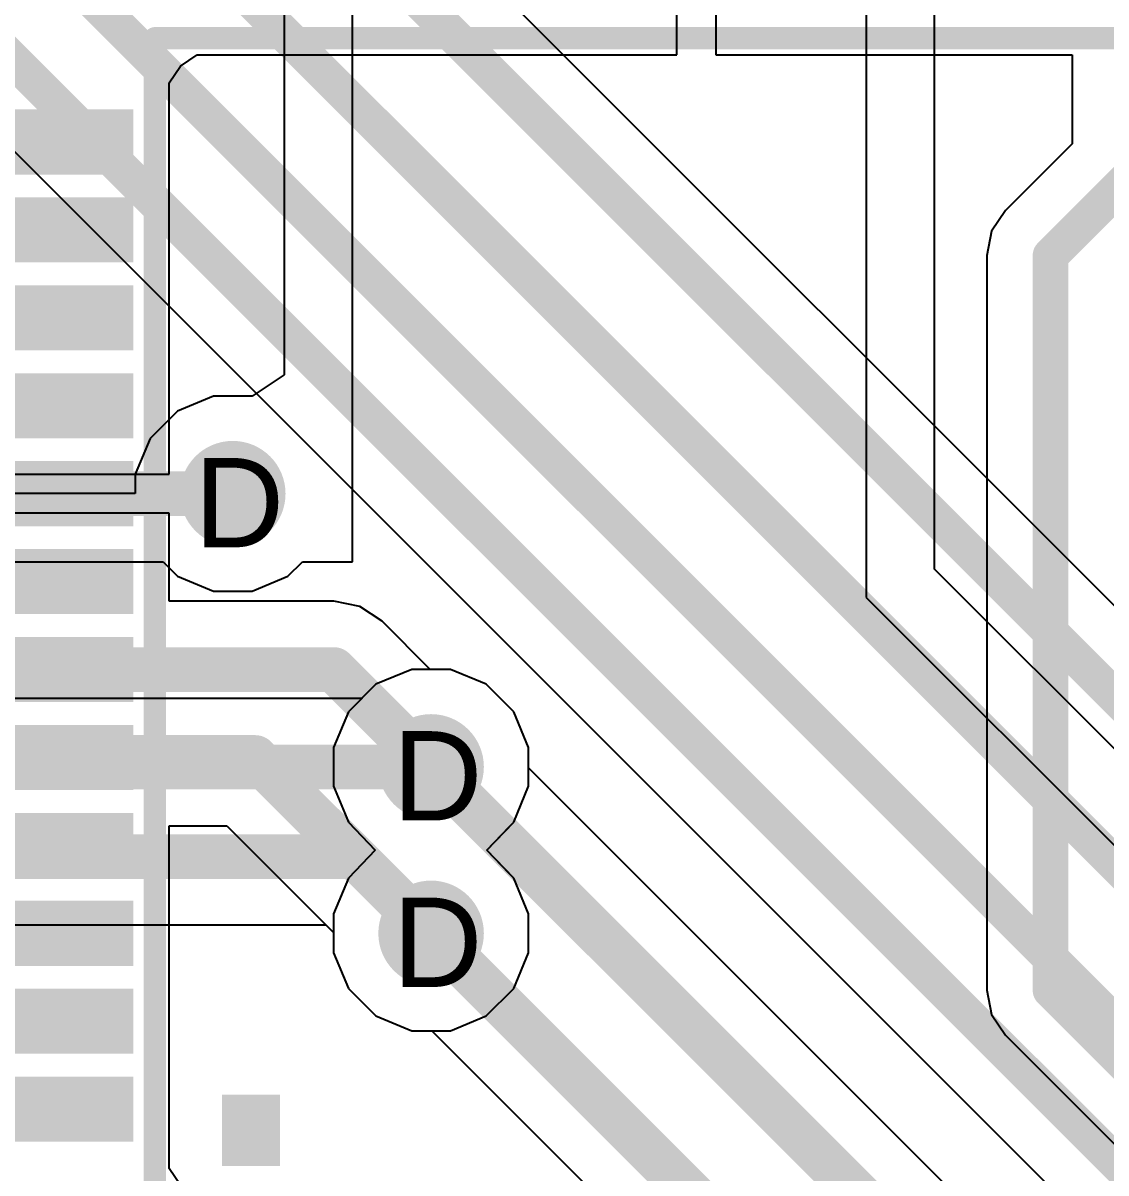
# Model space of a CAD drawing. Header units: inches. Extents: x -11 to 5428, y 0 to 5423.
# Drawn here: x 280.45 to 286.61, y 45.01 to 51.55 of the extents above; entities that cross this region are included whole.
import ezdxf

# ---------------------------------------------------------------- set-up
doc = ezdxf.new("R2010")
doc.units = ezdxf.units.IN
for name, color, linetype in [('Bottom Layer', 5, 'Continuous'), ('Drill Drawing', 1, 'Continuous'), ('GND', 16, 'Continuous'), ('PWR', 76, 'Continuous'), ('Top Layer', 1, 'Continuous'), ('Top Overlay', 2, 'Continuous'), ('Top Paste', 8, 'Continuous'), ('Top Solder', 216, 'Continuous'), ('Via Holes', 16, 'Continuous')]:
    doc.layers.add(name, color=color, linetype=linetype)
doc.styles.add('Arial', font='', dxfattribs={"height": 0.2})
doc.styles.get('Arial').set_extended_font_data('Arial')

# ---------------------------------------------------------------- blocks, each defined once
blk = doc.blocks.new('48_LQFP__7_7__616')
at = {"layer": 'Top Layer'}
for points in [[(-2.615, 4.9999), (-2.615, 3.4999), (-2.885, 3.4999), (-2.885, 4.9999)], [(-2.1149, 5), (-2.1149, 3.5), (-2.3849, 3.5), (-2.3849, 5)], [(-1.615, 4.9999), (-1.615, 3.4999), (-1.885, 3.4999), (-1.885, 4.9999)], [(-1.1149, 5), (-1.1149, 3.5), (-1.3849, 3.5), (-1.3849, 5)], [(-0.615, 4.9999), (-0.615, 3.4999), (-0.885, 3.4999), (-0.885, 4.9999)], [(-0.1149, 5), (-0.1149, 3.5), (-0.3849, 3.5), (-0.3849, 5)], [(0.385, 4.9999), (0.385, 3.4999), (0.115, 3.4999), (0.115, 4.9999)], [(0.8851, 5), (0.8851, 3.5), (0.6151, 3.5), (0.6151, 5)], [(1.385, 4.9999), (1.385, 3.4999), (1.115, 3.4999), (1.115, 4.9999)], [(1.8851, 5), (1.8851, 3.5), (1.6151, 3.5), (1.6151, 5)], [(2.385, 4.9999), (2.385, 3.4999), (2.115, 3.4999), (2.115, 4.9999)], [(2.8851, 5), (2.8851, 3.5), (2.6151, 3.5), (2.6151, 5)]]:
    blk.add_hatch(color=1, dxfattribs=at).paths.add_polyline_path(points)
at = {"layer": 'Top Overlay'}
blk.add_hatch(color=2, dxfattribs=at).paths.add_polyline_path([(-3.0734, 2.6162), (-2.667, 2.6162), (-2.667, 2.9464), (-3.0734, 2.9464)])
at = {"layer": 'Top Paste'}
for points in [[(-2.615, 4.9999), (-2.615, 3.4999), (-2.885, 3.4999), (-2.885, 4.9999)], [(-2.1149, 5), (-2.1149, 3.5), (-2.3849, 3.5), (-2.3849, 5)], [(-1.615, 4.9999), (-1.615, 3.4999), (-1.885, 3.4999), (-1.885, 4.9999)], [(-1.1149, 5), (-1.1149, 3.5), (-1.3849, 3.5), (-1.3849, 5)], [(-0.615, 4.9999), (-0.615, 3.4999), (-0.885, 3.4999), (-0.885, 4.9999)], [(-0.1149, 5), (-0.1149, 3.5), (-0.3849, 3.5), (-0.3849, 5)], [(0.385, 4.9999), (0.385, 3.4999), (0.115, 3.4999), (0.115, 4.9999)], [(0.8851, 5), (0.8851, 3.5), (0.6151, 3.5), (0.6151, 5)], [(1.385, 4.9999), (1.385, 3.4999), (1.115, 3.4999), (1.115, 4.9999)], [(1.8851, 5), (1.8851, 3.5), (1.6151, 3.5), (1.6151, 5)], [(2.385, 4.9999), (2.385, 3.4999), (2.115, 3.4999), (2.115, 4.9999)], [(2.8851, 5), (2.8851, 3.5), (2.6151, 3.5), (2.6151, 5)]]:
    blk.add_hatch(color=8, dxfattribs=at).paths.add_polyline_path(points)
at = {"layer": 'Top Solder'}
for points in [[(-2.565, 5.0499), (-2.565, 3.4498), (-2.935, 3.4498), (-2.935, 5.0499)], [(-2.0649, 5.05), (-2.0649, 3.45), (-2.4349, 3.45), (-2.4349, 5.05)], [(-1.565, 5.0499), (-1.565, 3.4498), (-1.935, 3.4498), (-1.935, 5.0499)], [(-1.0649, 5.05), (-1.0649, 3.45), (-1.4349, 3.45), (-1.4349, 5.05)], [(-0.565, 5.0499), (-0.565, 3.4498), (-0.935, 3.4498), (-0.935, 5.0499)], [(-0.0649, 5.05), (-0.0649, 3.45), (-0.4349, 3.45), (-0.4349, 5.05)], [(0.435, 5.0499), (0.435, 3.4498), (0.065, 3.4498), (0.065, 5.0499)], [(0.9351, 5.05), (0.9351, 3.4499), (0.5651, 3.4499), (0.5651, 5.05)], [(1.435, 5.0499), (1.435, 3.4498), (1.065, 3.4498), (1.065, 5.0499)], [(1.9351, 5.05), (1.9351, 3.4499), (1.5651, 3.4499), (1.5651, 5.05)], [(2.435, 5.0499), (2.435, 3.4498), (2.065, 3.4498), (2.065, 5.0499)], [(2.9351, 5.05), (2.9351, 3.4499), (2.5651, 3.4499), (2.5651, 5.05)]]:
    blk.add_hatch(color=216, dxfattribs=at).paths.add_polyline_path(points)
at = {"layer": 'Top Overlay'}
for points in [[(-3.3147, 3.3274, 0.127, 0.127, 0), (3.3401, 3.3274, 0.127, 0.127, 0)], [(3.3401, 3.3274, 0.127, 0.127, 0), (3.3401, 2.5654, 0.127, 0.127, 0)], [(3.3401, 2.8956, 0.127, 0.127, 0), (3.3401, -3.302, 0.127, 0.127, 0)]]:
    blk.add_lwpolyline(points, format="xyseb", dxfattribs=at)
for points in [[(3.3084, 3.3274, 0.0635, 0.0635, 1), (3.3719, 3.3274, 0.0635, 0.0635, 1)], [(3.3084, 3.3274, 0.0635, 0.0635, 1), (3.3719, 3.3274, 0.0635, 0.0635, 1)], [(3.3084, 2.8956, 0.0635, 0.0635, 1), (3.3719, 2.8956, 0.0635, 0.0635, 1)], [(3.3084, 2.5654, 0.0635, 0.0635, 1), (3.3719, 2.5654, 0.0635, 0.0635, 1)]]:
    blk.add_lwpolyline(points, format="xyseb", close=True, dxfattribs=at)

msp = doc.modelspace()

# ---------------------------------------------------------------- hatches: boundary and pattern name
at = {"layer": 'Bottom Layer'}
h = msp.add_hatch(color=5, dxfattribs=at)
edge = h.paths.add_edge_path()
edge.add_arc((281.6409, 48.8756), 0.3, 0, 360)
h = msp.add_hatch(color=5, dxfattribs=at)
edge = h.paths.add_edge_path()
edge.add_arc((282.7685, 47.3219), 0.3, 0, 360)
h = msp.add_hatch(color=5, dxfattribs=at)
edge = h.paths.add_edge_path()
edge.add_arc((282.7685, 46.3754), 0.3, 0, 360)
at = {"layer": 'GND'}
h = msp.add_hatch(color=16, dxfattribs=at)
edge = h.paths.add_edge_path()
edge.add_arc((281.6409, 48.8756), 0.3, 0, 360)
h = msp.add_hatch(color=16, dxfattribs=at)
edge = h.paths.add_edge_path()
edge.add_arc((282.7685, 47.3219), 0.3, 0, 360)
h = msp.add_hatch(color=16, dxfattribs=at)
edge = h.paths.add_edge_path()
edge.add_arc((282.7685, 46.3754), 0.3, 0, 360)
at = {"layer": 'PWR'}
h = msp.add_hatch(color=76, dxfattribs=at)
edge = h.paths.add_edge_path()
edge.add_arc((281.6409, 48.8756), 0.3, 0, 360)
h = msp.add_hatch(color=76, dxfattribs=at)
edge = h.paths.add_edge_path()
edge.add_arc((282.7685, 47.3219), 0.3, 0, 360)
h = msp.add_hatch(color=76, dxfattribs=at)
edge = h.paths.add_edge_path()
edge.add_arc((282.7685, 46.3754), 0.3, 0, 360)
at = {"layer": 'Top Layer'}
h = msp.add_hatch(color=1, dxfattribs=at)
edge = h.paths.add_edge_path()
edge.add_arc((281.6409, 48.8756), 0.3, 0, 360)
h = msp.add_hatch(color=1, dxfattribs=at)
edge = h.paths.add_edge_path()
edge.add_arc((282.7685, 47.3219), 0.3, 0, 360)
h = msp.add_hatch(color=1, dxfattribs=at)
edge = h.paths.add_edge_path()
edge.add_arc((282.7685, 46.3754), 0.3, 0, 360)
at = {"layer": 'Via Holes'}
h = msp.add_hatch(color=7, dxfattribs=at)
edge = h.paths.add_edge_path()
edge.add_arc((281.6409, 48.8756), 0.15, 0, 360)
h = msp.add_hatch(color=7, dxfattribs=at)
edge = h.paths.add_edge_path()
edge.add_arc((282.7685, 47.3219), 0.15, 0, 360)
h = msp.add_hatch(color=7, dxfattribs=at)
edge = h.paths.add_edge_path()
edge.add_arc((282.7685, 46.3754), 0.15, 0, 360)

# ---------------------------------------------------------------- linework, layer by layer
at = {"layer": 'Bottom Layer'}
for p, q in [((287.4614, 47.4294), (279.9653, 54.9255)), ((278.5675, 52.6539), (291.4252, 39.7961)), ((282.6583, 47.8759), (282.4547, 47.7915)), ((282.8787, 47.8759), (282.6583, 47.8759)), ((283.0823, 47.7915), (282.8787, 47.8759)), ((282.4547, 47.7915), (282.3735, 47.7104)), ((283.2381, 47.6357), (283.0823, 47.7915)), ((282.3735, 47.7104), (269.6206, 47.7104)), ((283.3225, 47.4321), (283.2381, 47.6357)), ((283.3225, 47.3173), (283.3225, 47.4321)), ((285.8583, 44.7814), (283.3225, 47.3173)), ((276.2548, 46.4237), (282.1708, 46.4237)), ((282.1708, 46.4237), (282.2145, 46.3801)), ((282.2145, 46.3801), (282.2145, 46.2652)), ((282.2145, 46.2652), (282.2988, 46.0616)), ((282.2988, 46.0616), (282.4547, 45.9058)), ((282.4547, 45.9058), (282.6583, 45.8214)), ((282.6583, 45.8214), (282.7731, 45.8214)), ((282.7731, 45.8214), (284.6076, 43.987))]:
    msp.add_line(p, q, dxfattribs=at)
for points in [[(279.7089, 54.6691, 0.2032, 0.2032, 0), (287.5026, 46.8754, 0.2032, 0.2032, 0)], [(279.3953, 54.0305, 0.2032, 0.2032, 0), (289.74, 43.6858, 0.2032, 0.2032, 0)], [(278.9868, 53.5376, 0.2032, 0.2032, 0), (290.8129, 41.7115, 0.2032, 0.2032, 0)], [(278.7177, 53.0164, 0.2032, 0.2032, 0), (291.6816, 40.0525, 0.2032, 0.2032, 0)], [(268.8412, 47.3219, 0.254, 0.254, 0), (282.7685, 47.3219, 0.254, 0.254, 0)], [(282.7685, 47.3219, 0.254, 0.254, 0), (285.5836, 44.5068, 0.254, 0.254, 0)], [(269.3746, 46.8122, 0.254, 0.254, 0), (282.3317, 46.8122, 0.254, 0.254, 0)], [(282.3317, 46.8122, 0.254, 0.254, 0), (282.7685, 46.3754, 0.254, 0.254, 0)], [(282.7685, 46.3754, 0.254, 0.254, 0), (284.996, 44.1479, 0.254, 0.254, 0)]]:
    msp.add_lwpolyline(points, format="xyseb", dxfattribs=at)
for points in [[(282.705, 47.3219, 0.127, 0.127, 1), (282.832, 47.3219, 0.127, 0.127, 1)], [(282.705, 47.3219, 0.127, 0.127, 1), (282.832, 47.3219, 0.127, 0.127, 1)], [(282.2682, 46.8122, 0.127, 0.127, 1), (282.3952, 46.8122, 0.127, 0.127, 1)], [(282.2682, 46.8122, 0.127, 0.127, 1), (282.3952, 46.8122, 0.127, 0.127, 1)], [(282.705, 46.3754, 0.127, 0.127, 1), (282.832, 46.3754, 0.127, 0.127, 1)], [(282.705, 46.3754, 0.127, 0.127, 1), (282.832, 46.3754, 0.127, 0.127, 1)]]:
    msp.add_lwpolyline(points, format="xyseb", close=True, dxfattribs=at)
at = {"layer": 'GND'}
for p, q in [((282.6583, 47.8759), (282.4547, 47.7915)), ((282.8787, 47.8759), (282.6583, 47.8759)), ((283.0823, 47.7915), (282.8787, 47.8759)), ((282.4547, 47.7915), (282.2988, 47.6357)), ((283.2381, 47.6357), (283.0823, 47.7915)), ((282.2988, 47.6357), (282.2145, 47.4321)), ((283.3225, 47.4321), (283.2381, 47.6357)), ((282.2145, 47.4321), (282.2145, 47.2117)), ((283.3225, 47.2117), (283.3225, 47.4321)), ((282.2145, 47.2117), (282.2988, 47.0081)), ((283.2381, 47.0081), (283.3225, 47.2117)), ((282.2988, 47.0081), (282.4513, 46.8487)), ((283.0857, 46.8487), (283.2381, 47.0081)), ((282.4513, 46.8487), (282.2988, 46.6892)), ((283.2381, 46.6892), (283.0857, 46.8487)), ((282.2988, 46.6892), (282.2145, 46.4856)), ((283.3225, 46.4856), (283.2381, 46.6892)), ((282.2145, 46.4856), (282.2145, 46.2652)), ((283.3225, 46.2652), (283.3225, 46.4856)), ((282.2145, 46.2652), (282.2988, 46.0616)), ((283.2381, 46.0616), (283.3225, 46.2652)), ((282.2988, 46.0616), (282.4547, 45.9058)), ((283.0823, 45.9058), (283.2381, 46.0616)), ((282.4547, 45.9058), (282.6583, 45.8214)), ((282.8787, 45.8214), (283.0823, 45.9058)), ((282.6583, 45.8214), (282.8787, 45.8214))]:
    msp.add_line(p, q, dxfattribs=at)
at = {"layer": 'PWR'}
for p, q in [((281.9325, 55.5752), (281.9325, 49.5508)), ((282.321, 48.4886), (282.321, 55.5752)), ((285.242, 54.9344), (285.242, 48.2854)), ((285.6305, 48.4463), (285.6305, 54.5157)), ((281.9325, 49.5508), (281.7511, 49.4296)), ((281.5307, 49.4296), (281.3271, 49.3452)), ((281.7511, 49.4296), (281.5307, 49.4296)), ((281.3271, 49.3452), (281.1713, 49.1894)), ((281.1713, 49.1894), (281.0869, 48.9858)), ((281.0869, 48.9858), (281.0869, 48.8771)), ((281.0869, 48.8771), (277.9618, 48.8771)), ((277.7825, 48.4886), (281.2444, 48.4886)), ((281.2444, 48.4886), (281.3271, 48.4059)), ((281.9547, 48.4059), (282.0375, 48.4886)), ((282.0375, 48.4886), (282.321, 48.4886)), ((281.3271, 48.4059), (281.5307, 48.3216)), ((281.7511, 48.3216), (281.9547, 48.4059)), ((286.8108, 47.266), (285.6305, 48.4463)), ((281.5307, 48.3216), (281.7511, 48.3216)), ((285.242, 48.2854), (288.2646, 45.2628)), ((282.6583, 47.8759), (282.4547, 47.7915)), ((282.8787, 47.8759), (282.6583, 47.8759)), ((283.0823, 47.7915), (282.8787, 47.8759)), ((282.4547, 47.7915), (282.2988, 47.6357)), ((283.2381, 47.6357), (283.0823, 47.7915)), ((282.2988, 47.6357), (282.2145, 47.4321)), ((283.3225, 47.4321), (283.2381, 47.6357)), ((282.2145, 47.4321), (282.2145, 47.2117)), ((283.3225, 47.2117), (283.3225, 47.4321)), ((282.2145, 47.2117), (282.2988, 47.0081)), ((283.2381, 47.0081), (283.3225, 47.2117)), ((282.2988, 47.0081), (282.4513, 46.8487)), ((283.0857, 46.8487), (283.2381, 47.0081)), ((282.4513, 46.8487), (282.2988, 46.6892)), ((283.2381, 46.6892), (283.0857, 46.8487)), ((282.2988, 46.6892), (282.2145, 46.4856)), ((283.3225, 46.4856), (283.2381, 46.6892)), ((282.2145, 46.4856), (282.2145, 46.2652)), ((283.3225, 46.2652), (283.3225, 46.4856)), ((282.2145, 46.2652), (282.2988, 46.0616)), ((283.2381, 46.0616), (283.3225, 46.2652)), ((282.2988, 46.0616), (282.4547, 45.9058)), ((283.0823, 45.9058), (283.2381, 46.0616)), ((282.4547, 45.9058), (282.6583, 45.8214)), ((282.8787, 45.8214), (283.0823, 45.9058)), ((282.6583, 45.8214), (282.8787, 45.8214))]:
    msp.add_line(p, q, dxfattribs=at)
at = {"layer": 'Top Layer'}
for p, q in [((284.1649, 51.3713), (284.1649, 53.3793)), ((284.3869, 53.3793), (284.3869, 51.3713)), ((281.344, 51.3075), (281.4391, 51.3713)), ((281.4391, 51.3713), (284.1649, 51.3713)), ((284.3869, 51.3713), (286.4133, 51.3713)), ((286.4133, 51.3713), (286.4133, 50.8652)), ((281.2801, 51.2123), (281.344, 51.3075)), ((281.2801, 50.7644), (281.2801, 51.2123)), ((286.4133, 50.8652), (286.0338, 50.4857)), ((281.2802, 50.7644), (281.2801, 50.7644)), ((281.2802, 49.9864), (281.2802, 50.7644)), ((286.0338, 50.4857), (285.9552, 50.368)), ((285.9552, 50.368), (285.9276, 50.2293)), ((285.9276, 50.2293), (285.9276, 50.2293)), ((285.9276, 50.2293), (285.9276, 46.0521)), ((281.2801, 49.7644), (281.2801, 49.9864)), ((281.2801, 49.9864), (281.2802, 49.9864)), ((281.2802, 49.7644), (281.2801, 49.7644)), ((281.2802, 48.9864), (281.2802, 49.7644)), ((279.2722, 48.9864), (281.2802, 48.9864)), ((281.2802, 48.7644), (279.2722, 48.7644)), ((281.2802, 48.264), (281.2802, 48.7644)), ((282.2148, 48.264), (281.2802, 48.264)), ((282.3635, 48.2345), (282.2148, 48.264)), ((282.4895, 48.1502), (282.3635, 48.2345)), ((282.7639, 47.8759), (282.4895, 48.1502)), ((282.8787, 47.8759), (282.7639, 47.8759)), ((283.0823, 47.7915), (282.8787, 47.8759)), ((283.2381, 47.6357), (283.0823, 47.7915)), ((283.3225, 47.4321), (283.2381, 47.6357)), ((283.3225, 47.2117), (283.3225, 47.4321)), ((283.2381, 47.0081), (283.3225, 47.2117)), ((281.28, 46.7644), (281.28, 46.9864)), ((281.28, 46.9864), (281.2802, 46.9864)), ((281.2802, 46.9864), (281.2802, 46.987)), ((281.2802, 46.987), (281.6076, 46.987)), ((281.6076, 46.987), (282.2145, 46.3801)), ((283.0857, 46.8487), (283.2115, 46.9814)), ((283.2115, 46.9814), (283.2381, 47.0081)), ((283.2115, 46.7159), (283.0857, 46.8487)), ((281.2802, 46.7644), (281.28, 46.7644)), ((281.2802, 45.9864), (281.2802, 46.7644)), ((283.2381, 46.6892), (283.2115, 46.7159)), ((283.3225, 46.4856), (283.2381, 46.6892)), ((283.3225, 46.2652), (283.3225, 46.4856)), ((282.2145, 46.3801), (282.2145, 46.2652)), ((282.2145, 46.2652), (282.2988, 46.0616)), ((283.2381, 46.0616), (283.3225, 46.2652)), ((282.2988, 46.0616), (282.4547, 45.9058)), ((283.0823, 45.9058), (283.2381, 46.0616)), ((285.9276, 46.0521), (285.9276, 46.0521)), ((285.9276, 46.0521), (285.9552, 45.9133)), ((281.28, 45.7644), (281.28, 45.9864)), ((281.28, 45.9864), (281.2802, 45.9864)), ((285.9552, 45.9133), (286.0338, 45.7957)), ((282.4547, 45.9058), (282.6583, 45.8214)), ((282.8787, 45.8214), (283.0823, 45.9058)), ((282.6583, 45.8214), (282.8787, 45.8214)), ((286.0338, 45.7957), (286.7622, 45.0673)), ((281.2802, 45.7644), (281.28, 45.7644)), ((281.2802, 45.0385), (281.2802, 45.7644)), ((281.344, 44.9435), (281.2802, 45.0385))]:
    msp.add_line(p, q, dxfattribs=at)
for points in [[(286.2902, 50.2293, 0.2032, 0.2032, 0), (286.7759, 50.715, 0.2032, 0.2032, 0)], [(286.2902, 46.0521, 0.2032, 0.2032, 0), (286.2902, 50.2293, 0.2032, 0.2032, 0)], [(280.2761, 48.8756, 0.254, 0.254, 0), (281.6409, 48.8756, 0.254, 0.254, 0)], [(280.276, 47.8756, 0.254, 0.254, 0), (282.2148, 47.8756, 0.254, 0.254, 0)], [(282.2148, 47.8756, 0.254, 0.254, 0), (282.7685, 47.3219, 0.254, 0.254, 0)], [(280.2762, 47.3754, 0.254, 0.254, 0), (281.7685, 47.3754, 0.254, 0.254, 0)], [(281.7685, 47.3754, 0.254, 0.254, 0), (282.7685, 46.3754, 0.254, 0.254, 0)], [(286.2902, 46.0521, 0.2032, 0.2032, 0), (289.314, 43.0282, 0.2032, 0.2032, 0)]]:
    msp.add_lwpolyline(points, format="xyseb", dxfattribs=at)
for points in [[(286.2394, 50.2293, 0.1016, 0.1016, 1), (286.341, 50.2293, 0.1016, 0.1016, 1)], [(286.2394, 50.2293, 0.1016, 0.1016, 1), (286.341, 50.2293, 0.1016, 0.1016, 1)], [(281.5774, 48.8756, 0.127, 0.127, 1), (281.7044, 48.8756, 0.127, 0.127, 1)], [(282.1513, 47.8756, 0.127, 0.127, 1), (282.2783, 47.8756, 0.127, 0.127, 1)], [(282.1513, 47.8756, 0.127, 0.127, 1), (282.2783, 47.8756, 0.127, 0.127, 1)], [(281.705, 47.3754, 0.127, 0.127, 1), (281.832, 47.3754, 0.127, 0.127, 1)], [(281.705, 47.3754, 0.127, 0.127, 1), (281.832, 47.3754, 0.127, 0.127, 1)], [(282.705, 47.3219, 0.127, 0.127, 1), (282.832, 47.3219, 0.127, 0.127, 1)], [(282.705, 46.3754, 0.127, 0.127, 1), (282.832, 46.3754, 0.127, 0.127, 1)], [(286.2394, 46.0521, 0.1016, 0.1016, 1), (286.341, 46.0521, 0.1016, 0.1016, 1)], [(286.2394, 46.0521, 0.1016, 0.1016, 1), (286.341, 46.0521, 0.1016, 0.1016, 1)]]:
    msp.add_lwpolyline(points, format="xyseb", close=True, dxfattribs=at)

# ---------------------------------------------------------------- block references
at = {"rotation": 90}
msp.add_blockref('48_LQFP__7_7__616', (284.526, 48.1254), dxfattribs=at)

# ---------------------------------------------------------------- texts
at = {"layer": 'Drill Drawing', "style": 'Arial'}
for p in [(281.4208, 48.5708), (282.5484, 47.0172), (282.5484, 46.0707)]:
    msp.add_text('D', height=0.508, dxfattribs=at).set_placement(p)

doc.saveas('drawing.dxf')
